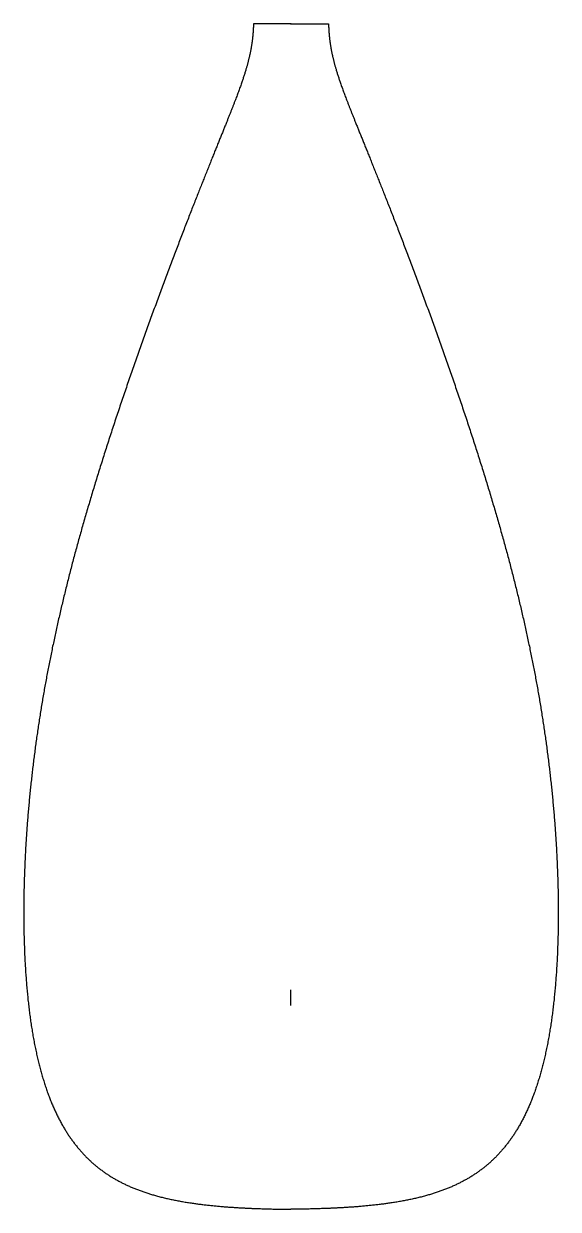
# Model space of a CAD drawing. Header units: millimetres. Extents: x -299 to 299, y -225 to 1100.
import ezdxf

# ---------------------------------------------------------------- set-up
doc = ezdxf.new("R2010")
doc.units = ezdxf.units.MM
doc.layers.get('0').update_dxf_attribs({"linetype": 'CONTINUOUS'})

msp = doc.modelspace()

# ---------------------------------------------------------------- linework, layer by layer
for p, q in [((0, 1100), (-42, 1100)), ((0, 1100), (42, 1100)), ((0, 2.5), (0, 20))]:
    msp.add_line(p, q)
for points in [[(-42, 1100), (-42, 1095.9), (-42.4, 1087.8), (-43.7, 1075.8), (-46.8, 1060), (-52.8, 1039.9), (-60.7, 1018.1), (-70.7, 992.9), (-83, 962.6), (-97.6, 926.3), (-114.2, 884.2), (-132.3, 837.1), (-151.2, 786.2), (-170.4, 733.1), (-189.1, 679), (-206.9, 625), (-223.4, 571.9), (-238.5, 519.7), (-251.9, 468.5), (-263.7, 418), (-273.8, 367.9), (-282.3, 317.6), (-289.1, 267.1), (-294.3, 216), (-297.7, 164.4), (-299.1, 112.5), (-298.3, 60.7), (-294.8, 9.9), (-288.1, -38.7), (-277.3, -83.7), (-261.8, -123.5), (-240.9, -156.7), (-214.2, -182.7), (-181.7, -201.4), (-143.6, -213.6), (-100.4, -220.9), (-62.2, -223.8), (-31.8, -224.9), (-10.7, -225.3), (0, -225.4)], [(42, 1100), (42, 1095.9), (42.4, 1087.8), (43.7, 1075.8), (46.8, 1060), (52.8, 1039.9), (60.7, 1018.1), (70.7, 992.9), (83, 962.6), (97.6, 926.3), (114.2, 884.2), (132.3, 837.1), (151.2, 786.2), (170.4, 733.1), (189.1, 679), (206.9, 625), (223.4, 571.9), (238.5, 519.7), (251.9, 468.5), (263.7, 418), (273.8, 367.9), (282.3, 317.6), (289.1, 267.1), (294.3, 216), (297.7, 164.4), (299.1, 112.5), (298.3, 60.7), (294.8, 9.9), (288.1, -38.7), (277.3, -83.7), (261.8, -123.5), (240.9, -156.7), (214.2, -182.7), (181.7, -201.4), (143.6, -213.6), (100.4, -220.9), (62.2, -223.8), (31.8, -224.9), (10.7, -225.3), (0, -225.4)]]:
    msp.add_open_spline(points, degree=5)
msp.add_point((0, 1100))

doc.saveas('drawing.dxf')
